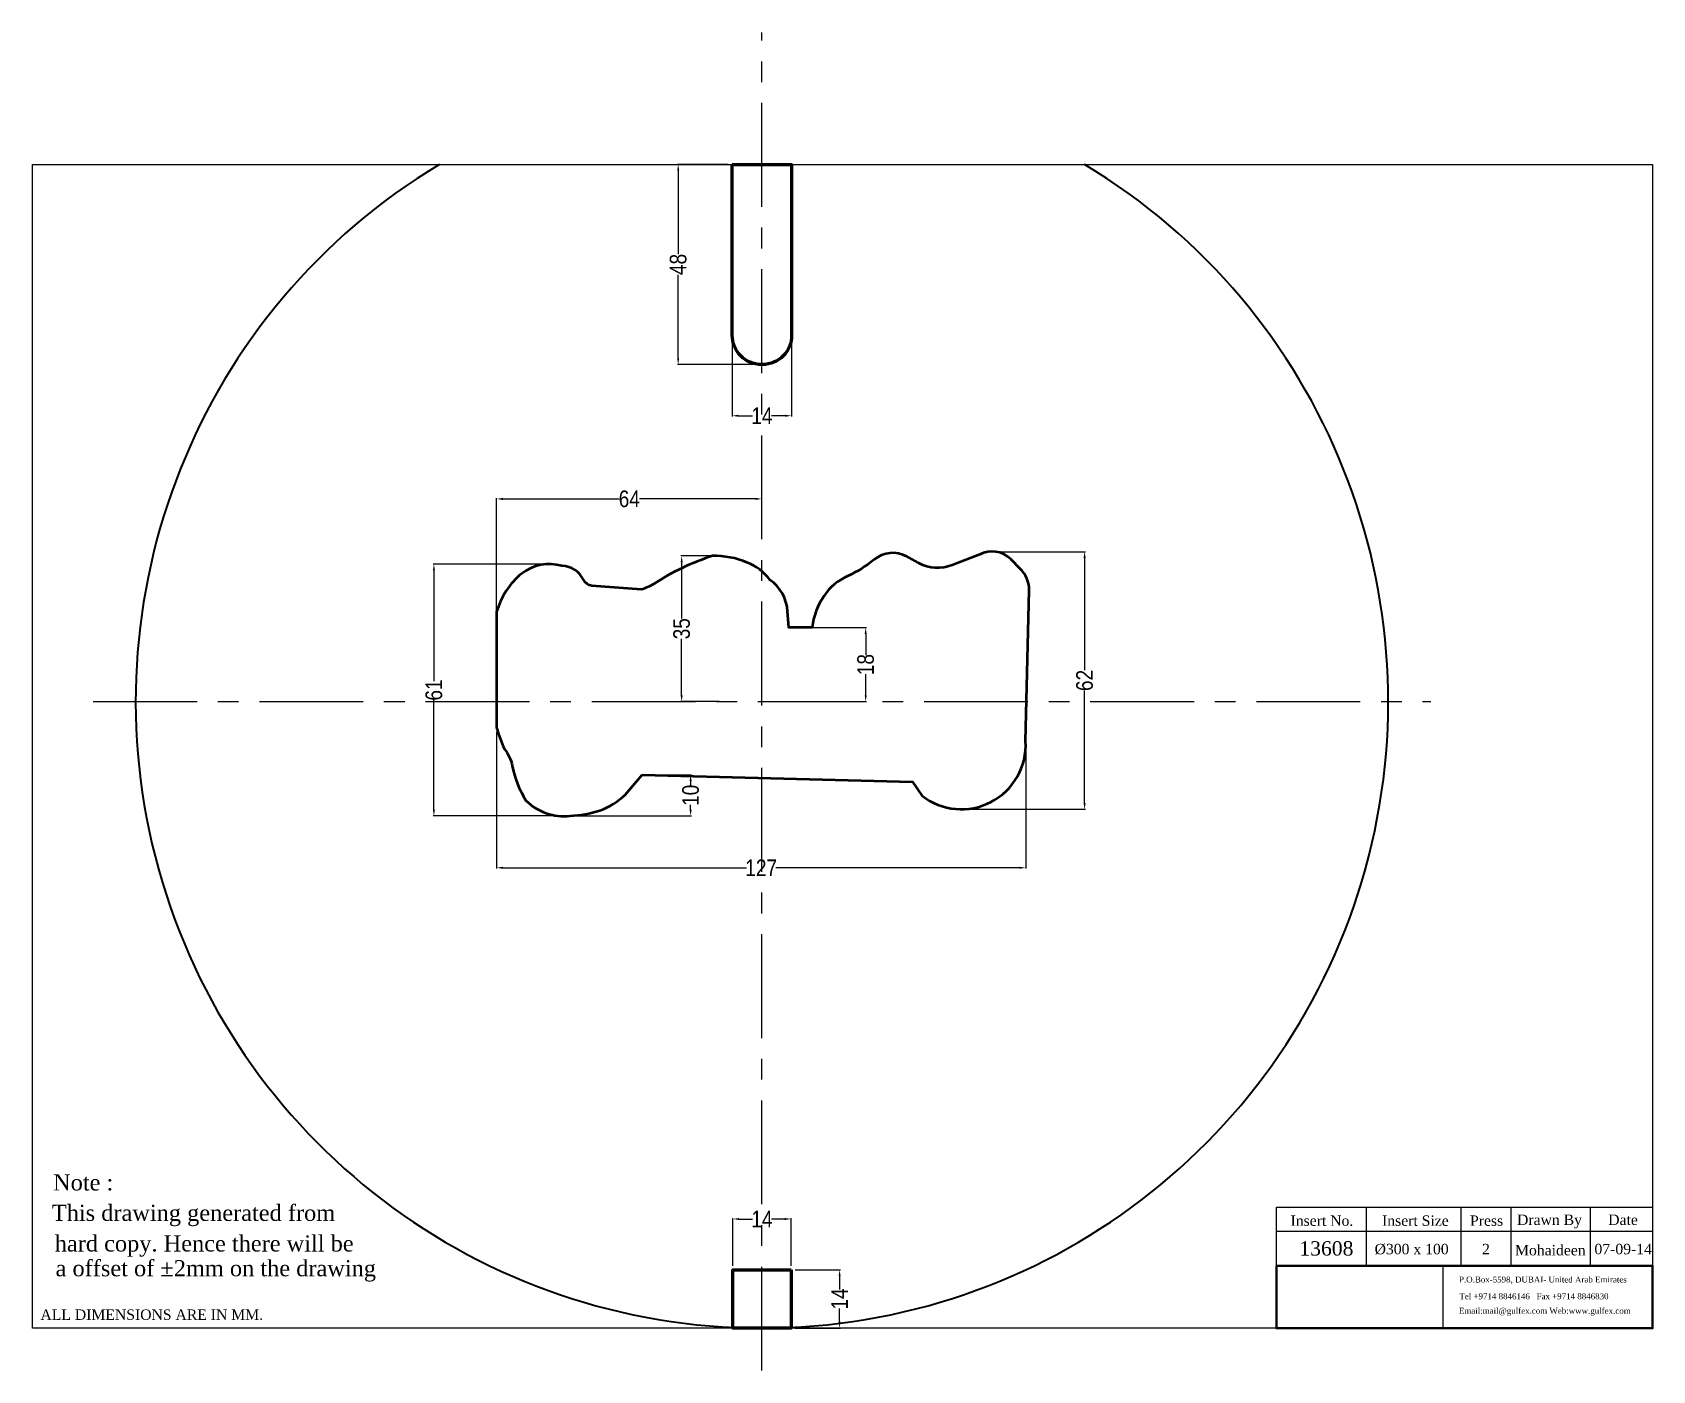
# Model space of a CAD drawing. Header units: millimetres. Extents: x 151 to 541, y 7771 to 8093.
import ezdxf
from ezdxf.enums import TextEntityAlignment as Align

# ---------------------------------------------------------------- set-up
doc = ezdxf.new("R2010")
doc.units = ezdxf.units.MM
doc.header["$MEASUREMENT"] = 0
doc.linetypes.add('CENTER', pattern=[2, 1.25, -0.25, 0.25, -0.25])
doc.layers.get('0').update_dxf_attribs({"color": 1, "linetype": 'CENTER', "lineweight": 0})
doc.layers.add('B', color=141, linetype='Continuous')
doc.layers.add('Layer3', color=7, linetype='Continuous', lineweight=0)
doc.styles.add('ROMANT', font='times.ttf', dxfattribs={"height": 2})
doc.styles.add('sajin', font='ARIALN.TTF')
doc.styles.get("Standard").update_dxf_attribs({"font": 'arial.ttf'})
doc.dimstyles.new('Rizwan 1-1', dxfattribs={"dimtxt": 4, "dimasz": 1.5, "dimexe": 0.18, "dimexo": 1, "dimgap": 0.09, "dimtad": 0, "dimdec": 0, "dimdsep": 46, "dimtxsty": 'sajin', "dimcen": 0.5, "dimclrd": 5, "dimclre": 6, "dimclrt": 7, "dimadec": 1, "dimazin": 2, "dimtm": 1e-09, "dimtfac": 0.75, "dimtdec": 0, "dimtmove": 0, "dimatfit": 3, "dimfxl": 1, "dimtolj": 1, "dimtzin": 0, "dimlwd": 9, "dimlwe": 9, "dimarcsym": 0})
picture_1 = doc.add_image_def('image1.jpg', size_in_pixel=(314, 118))

# ---------------------------------------------------------------- blocks, each defined once
blk = doc.blocks.new('*D1')
at = {"layer": 'Defpoints', "color": 0, "lineweight": 40, "transparency": 16777216}
for p in [(319.84, 8061.35), (306.83, 8013.22), (326.84, 8013.22)]:
    blk.add_point(p, dxfattribs=at)
at = {"layer": 'Layer3', "color": 6, "lineweight": 9, "transparency": 16777216}
for p, q in [((318.84, 8061.35), (306.65, 8061.35)), ((325.84, 8013.22), (306.65, 8013.22))]:
    blk.add_line(p, q, dxfattribs=at)
at = {"layer": 'Layer3', "color": 5, "lineweight": 9, "transparency": 16777216}
for p, q in [((306.83, 8059.85), (306.83, 8039.8)), ((306.83, 8014.72), (306.83, 8034.78))]:
    blk.add_line(p, q, dxfattribs=at)
at = {"layer": 'Layer3', "color": 5, "lineweight": 40, "transparency": 16777216}
for points in [[(306.58, 8059.85), (307.08, 8059.85), (306.83, 8061.35)], [(306.58, 8014.72), (307.08, 8014.72), (306.83, 8013.22)]]:
    blk.add_solid(points, dxfattribs=at)
at = {"layer": 'Layer3', "color": 7, "lineweight": 50, "transparency": 16777216, "insert": (306.83, 8037.29), "char_height": 4, "attachment_point": 5, "rotation": 90, "style": 'sajin'}
blk.add_mtext('\\A1;48', dxfattribs=at)
blk = doc.blocks.new('*D2')
at = {"layer": 'Defpoints', "color": 0, "lineweight": 40, "transparency": 16777216}
for p in [(319.84, 8020.22), (334.14, 8020.22), (334.14, 8000.89)]:
    blk.add_point(p, dxfattribs=at)
at = {"layer": 'Layer3', "color": 6, "lineweight": 9, "transparency": 16777216}
for p, q in [((319.84, 8019.22), (319.84, 8000.71)), ((334.14, 8019.22), (334.14, 8000.71))]:
    blk.add_line(p, q, dxfattribs=at)
at = {"layer": 'Layer3', "color": 5, "lineweight": 9, "transparency": 16777216}
for p, q in [((321.34, 8000.89), (324.71, 8000.89)), ((332.64, 8000.89), (329.27, 8000.89))]:
    blk.add_line(p, q, dxfattribs=at)
at = {"layer": 'Layer3', "color": 5, "lineweight": 40, "transparency": 16777216}
for points in [[(321.34, 8001.14), (321.34, 8000.64), (319.84, 8000.89)], [(332.64, 8001.14), (332.64, 8000.64), (334.14, 8000.89)]]:
    blk.add_solid(points, dxfattribs=at)
at = {"layer": 'Layer3', "color": 7, "lineweight": 50, "transparency": 16777216, "insert": (326.99, 8000.89), "char_height": 4, "attachment_point": 5, "style": 'sajin'}
blk.add_mtext('\\A1;14', dxfattribs=at)
blk = doc.blocks.new('*D3')
at = {"layer": 'Defpoints', "color": 0, "lineweight": 40, "transparency": 16777216}
for p in [(333.99, 7795.39), (345.68, 7795.39), (333.99, 7781.39)]:
    blk.add_point(p, dxfattribs=at)
at = {"layer": 'Layer3', "color": 6, "lineweight": 9, "transparency": 16777216}
for p, q in [((334.99, 7795.39), (345.86, 7795.39)), ((334.99, 7781.39), (345.86, 7781.39))]:
    blk.add_line(p, q, dxfattribs=at)
at = {"layer": 'Layer3', "color": 5, "lineweight": 9, "transparency": 16777216}
for p, q in [((345.68, 7793.89), (345.68, 7790.67)), ((345.68, 7782.89), (345.68, 7786.11))]:
    blk.add_line(p, q, dxfattribs=at)
at = {"layer": 'Layer3', "color": 5, "lineweight": 40, "transparency": 16777216}
for points in [[(345.43, 7793.89), (345.93, 7793.89), (345.68, 7795.39)], [(345.43, 7782.89), (345.93, 7782.89), (345.68, 7781.39)]]:
    blk.add_solid(points, dxfattribs=at)
at = {"layer": 'Layer3', "color": 7, "lineweight": 50, "transparency": 16777216, "insert": (345.68, 7788.39), "char_height": 4, "attachment_point": 5, "rotation": 90, "style": 'sajin'}
blk.add_mtext('\\A1;14', dxfattribs=at)
blk = doc.blocks.new('*D4')
at = {"layer": 'Defpoints', "color": 0, "lineweight": 40, "transparency": 16777216}
for p in [(319.99, 7807.63), (319.99, 7795.39), (333.99, 7795.39)]:
    blk.add_point(p, dxfattribs=at)
at = {"layer": 'Layer3', "color": 6, "lineweight": 9, "transparency": 16777216}
for p, q in [((319.99, 7796.39), (319.99, 7807.81)), ((333.99, 7796.39), (333.99, 7807.81))]:
    blk.add_line(p, q, dxfattribs=at)
at = {"layer": 'Layer3', "color": 5, "lineweight": 9, "transparency": 16777216}
for p, q in [((321.49, 7807.63), (324.71, 7807.63)), ((332.49, 7807.63), (329.27, 7807.63))]:
    blk.add_line(p, q, dxfattribs=at)
at = {"layer": 'Layer3', "color": 5, "lineweight": 40, "transparency": 16777216}
for points in [[(321.49, 7807.88), (321.49, 7807.38), (319.99, 7807.63)], [(332.49, 7807.88), (332.49, 7807.38), (333.99, 7807.63)]]:
    blk.add_solid(points, dxfattribs=at)
at = {"layer": 'Layer3', "color": 7, "lineweight": 50, "transparency": 16777216, "insert": (326.99, 7807.63), "char_height": 4, "attachment_point": 5, "style": 'sajin'}
blk.add_mtext('\\A1;14', dxfattribs=at)
blk = doc.blocks.new('*D5')
at = {"layer": 'Defpoints', "color": 0, "lineweight": 40, "transparency": 16777216}
for p in [(263.13, 7925.86), (390.47, 7921.13), (390.47, 7892.13)]:
    blk.add_point(p, dxfattribs=at)
at = {"layer": 'Layer3', "color": 6, "lineweight": 9, "transparency": 16777216}
for p, q in [((263.13, 7924.86), (263.13, 7891.95)), ((390.47, 7920.13), (390.47, 7891.95))]:
    blk.add_line(p, q, dxfattribs=at)
at = {"layer": 'Layer3', "color": 5, "lineweight": 9, "transparency": 16777216}
for p, q in [((264.63, 7892.13), (323.24, 7892.13)), ((388.97, 7892.13), (330.36, 7892.13))]:
    blk.add_line(p, q, dxfattribs=at)
at = {"layer": 'Layer3', "color": 5, "lineweight": 40, "transparency": 16777216}
for points in [[(264.63, 7892.38), (264.63, 7891.88), (263.13, 7892.13)], [(388.97, 7892.38), (388.97, 7891.88), (390.47, 7892.13)]]:
    blk.add_solid(points, dxfattribs=at)
at = {"layer": 'Layer3', "color": 7, "lineweight": 40, "transparency": 16777216, "insert": (326.8, 7892.13), "char_height": 4, "attachment_point": 5, "style": 'sajin'}
blk.add_mtext('\\A1;127', dxfattribs=at)
blk = doc.blocks.new('*D6')
at = {"layer": 'Defpoints', "color": 0, "lineweight": 40, "transparency": 16777216}
for p in [(383.32, 7968.18), (375, 7906.22), (404.66, 7906.22)]:
    blk.add_point(p, dxfattribs=at)
at = {"layer": 'Layer3', "color": 6, "lineweight": 9, "transparency": 16777216}
for p, q in [((384.32, 7968.18), (404.84, 7968.18)), ((376, 7906.22), (404.84, 7906.22))]:
    blk.add_line(p, q, dxfattribs=at)
at = {"layer": 'Layer3', "color": 5, "lineweight": 9, "transparency": 16777216}
for p, q in [((404.66, 7966.68), (404.66, 7939.64)), ((404.66, 7907.72), (404.66, 7934.77))]:
    blk.add_line(p, q, dxfattribs=at)
at = {"layer": 'Layer3', "color": 5, "lineweight": 40, "transparency": 16777216}
for points in [[(404.41, 7966.68), (404.91, 7966.68), (404.66, 7968.18)], [(404.41, 7907.72), (404.91, 7907.72), (404.66, 7906.22)]]:
    blk.add_solid(points, dxfattribs=at)
at = {"layer": 'Layer3', "color": 7, "lineweight": 40, "transparency": 16777216, "insert": (404.66, 7937.2), "char_height": 4, "attachment_point": 5, "rotation": 90, "style": 'sajin'}
blk.add_mtext('\\A1;62', dxfattribs=at)
blk = doc.blocks.new('*D7')
at = {"layer": 'Defpoints', "color": 0, "lineweight": 40, "transparency": 16777216}
for p in [(275.87, 7965.19), (248.03, 7904.64), (280.81, 7904.64)]:
    blk.add_point(p, dxfattribs=at)
at = {"layer": 'Layer3', "color": 6, "lineweight": 9, "transparency": 16777216}
for p, q in [((274.87, 7965.19), (247.85, 7965.19)), ((279.81, 7904.64), (247.85, 7904.64))]:
    blk.add_line(p, q, dxfattribs=at)
at = {"layer": 'Layer3', "color": 5, "lineweight": 9, "transparency": 16777216}
for p, q in [((248.03, 7963.69), (248.03, 7937.05)), ((248.03, 7906.14), (248.03, 7932.78))]:
    blk.add_line(p, q, dxfattribs=at)
at = {"layer": 'Layer3', "color": 5, "lineweight": 40, "transparency": 16777216}
for points in [[(247.78, 7963.69), (248.28, 7963.69), (248.03, 7965.19)], [(247.78, 7906.14), (248.28, 7906.14), (248.03, 7904.64)]]:
    blk.add_solid(points, dxfattribs=at)
at = {"layer": 'Layer3', "color": 7, "lineweight": 40, "transparency": 16777216, "insert": (248.03, 7934.91), "char_height": 4, "attachment_point": 5, "rotation": 90, "style": 'sajin'}
blk.add_mtext('\\A1;61', dxfattribs=at)
blk = doc.blocks.new('*D8')
at = {"layer": 'Defpoints', "color": 0, "lineweight": 40, "transparency": 16777216}
for p in [(315.59, 7967.16), (307.66, 7932.14), (317.73, 7932.14)]:
    blk.add_point(p, dxfattribs=at)
at = {"layer": 'Layer3', "color": 6, "lineweight": 9, "transparency": 16777216}
for p, q in [((314.59, 7967.16), (307.48, 7967.16)), ((316.73, 7932.14), (307.48, 7932.14))]:
    blk.add_line(p, q, dxfattribs=at)
at = {"layer": 'Layer3', "color": 5, "lineweight": 9, "transparency": 16777216}
for p, q in [((307.66, 7965.66), (307.66, 7952.1)), ((307.66, 7933.64), (307.66, 7947.2))]:
    blk.add_line(p, q, dxfattribs=at)
at = {"layer": 'Layer3', "color": 5, "lineweight": 40, "transparency": 16777216}
for points in [[(307.41, 7965.66), (307.91, 7965.66), (307.66, 7967.16)], [(307.41, 7933.64), (307.91, 7933.64), (307.66, 7932.14)]]:
    blk.add_solid(points, dxfattribs=at)
at = {"layer": 'Layer3', "color": 7, "lineweight": 40, "transparency": 16777216, "insert": (307.66, 7949.65), "char_height": 4, "attachment_point": 5, "rotation": 90, "style": 'sajin'}
blk.add_mtext('\\A1;35', dxfattribs=at)
blk = doc.blocks.new('*D9')
at = {"layer": 'Defpoints', "color": 0, "lineweight": 40, "transparency": 16777216}
for p in [(336.25, 7949.91), (336.25, 7932.14), (351.96, 7932.14)]:
    blk.add_point(p, dxfattribs=at)
at = {"layer": 'Layer3', "color": 6, "lineweight": 9, "transparency": 16777216}
for p, q in [((337.25, 7949.91), (352.14, 7949.91)), ((337.25, 7932.14), (352.14, 7932.14))]:
    blk.add_line(p, q, dxfattribs=at)
at = {"layer": 'Layer3', "color": 5, "lineweight": 9, "transparency": 16777216}
for p, q in [((351.96, 7948.41), (351.96, 7943.31)), ((351.96, 7933.64), (351.96, 7938.74))]:
    blk.add_line(p, q, dxfattribs=at)
at = {"layer": 'Layer3', "color": 5, "lineweight": 40, "transparency": 16777216}
for points in [[(351.71, 7948.41), (352.21, 7948.41), (351.96, 7949.91)], [(351.71, 7933.64), (352.21, 7933.64), (351.96, 7932.14)]]:
    blk.add_solid(points, dxfattribs=at)
at = {"layer": 'Layer3', "color": 7, "lineweight": 40, "transparency": 16777216, "insert": (351.96, 7941.02), "char_height": 4, "attachment_point": 5, "rotation": 90, "style": 'sajin'}
blk.add_mtext('\\A1;18', dxfattribs=at)
blk = doc.blocks.new('*D10')
at = {"layer": 'Defpoints', "color": 0, "lineweight": 40, "transparency": 16777216}
for p in [(298.19, 7914.5), (309.82, 7914.5), (279.81, 7904.64)]:
    blk.add_point(p, dxfattribs=at)
at = {"layer": 'Layer3', "color": 6, "lineweight": 9, "transparency": 16777216}
for p, q in [((299.19, 7914.5), (310, 7914.5)), ((280.81, 7904.64), (310, 7904.64))]:
    blk.add_line(p, q, dxfattribs=at)
at = {"layer": 'Layer3', "color": 5, "lineweight": 9, "transparency": 16777216}
for p, q in [((309.82, 7913), (309.82, 7911.85)), ((309.82, 7906.14), (309.82, 7907.29))]:
    blk.add_line(p, q, dxfattribs=at)
at = {"layer": 'Layer3', "color": 5, "lineweight": 40, "transparency": 16777216}
for points in [[(309.57, 7913), (310.07, 7913), (309.82, 7914.5)], [(309.57, 7906.14), (310.07, 7906.14), (309.82, 7904.64)]]:
    blk.add_solid(points, dxfattribs=at)
at = {"layer": 'Layer3', "color": 7, "lineweight": 40, "transparency": 16777216, "insert": (309.82, 7909.57), "char_height": 4, "attachment_point": 5, "rotation": 90, "style": 'sajin'}
blk.add_mtext('\\A1;10', dxfattribs=at)
blk = doc.blocks.new('*D11')
at = {"layer": 'Defpoints', "color": 0, "lineweight": 40, "transparency": 16777216}
for p in [(326.99, 7980.88), (326.99, 7971.42), (263.13, 7939.77)]:
    blk.add_point(p, dxfattribs=at)
at = {"layer": 'Layer3', "color": 6, "lineweight": 9, "transparency": 16777216}
for p, q in [((263.13, 7940.77), (263.13, 7981.06)), ((326.99, 7972.42), (326.99, 7981.06))]:
    blk.add_line(p, q, dxfattribs=at)
at = {"layer": 'Layer3', "color": 5, "lineweight": 9, "transparency": 16777216}
for p, q in [((264.63, 7980.88), (292.61, 7980.88)), ((325.49, 7980.88), (297.5, 7980.88))]:
    blk.add_line(p, q, dxfattribs=at)
at = {"layer": 'Layer3', "color": 5, "lineweight": 40, "transparency": 16777216}
for points in [[(264.63, 7981.13), (264.63, 7980.63), (263.13, 7980.88)], [(325.49, 7981.13), (325.49, 7980.63), (326.99, 7980.88)]]:
    blk.add_solid(points, dxfattribs=at)
at = {"layer": 'Layer3', "color": 7, "lineweight": 40, "transparency": 16777216, "insert": (295.06, 7980.88), "char_height": 4, "attachment_point": 5, "style": 'sajin'}
blk.add_mtext('\\A1;64', dxfattribs=at)

msp = doc.modelspace()

# ---------------------------------------------------------------- linework, layer by layer
at = {"layer": 'Layer3', "color": 3, "linetype": 'CENTER', "ltscale": 20}
for p, q in [((326.99, 7771.16), (326.99, 8093.12)), ((166.01, 7932.14), (487.97, 7932.14))]:
    msp.add_line(p, q, dxfattribs=at)
at = {"layer": 'Layer3'}
for p, q in [((472.43, 7810.44), (472.43, 7796.39)), ((495.25, 7810.44), (495.25, 7796.39)), ((507.28, 7810.44), (507.28, 7796.39)), ((526.32, 7810.44), (526.32, 7796.39))]:
    msp.add_line(p, q, dxfattribs=at)
for points in [[(151.38, 8061.35), (541.38, 8061.35), (541.38, 7781.35), (151.38, 7781.35)], [(450.84, 7810.44), (541.38, 7810.44), (541.38, 7796.39), (450.84, 7796.39)]]:
    msp.add_lwpolyline(points, close=True, dxfattribs=at)
at = {"layer": 'Layer3', "color": 1, "lineweight": 50}
msp.add_lwpolyline([(319.84, 8061.35), (334.14, 8061.35), (334.14, 8020.22, -0.414214), (327.14, 8013.22), (326.84, 8013.22, -0.414214), (319.84, 8020.22)], format="xyb", close=True, dxfattribs=at)
at = {"layer": 'Layer3', "color": 1, "lineweight": 40}
msp.add_lwpolyline([(298.19, 7914.5), (363.21, 7912.79), (365.45, 7909.52, 0.645497), (390.46, 7922.58), (391.32, 7958.86, 0.213461), (389.13, 7964.08), (386.86, 7966.38, 0.33101), (379.41, 7967.52), (372.76, 7964.93, -0.219072), (364.75, 7965.41, -0.004727), (361.86, 7966.99, 0.309658), (353.97, 7966.27, -0.067402), (347.6, 7962.31, 0.137421), (341.94, 7957.59, 0.122194), (339.05, 7949.91), (333.45, 7949.91), (333.17, 7953.87, 0.224851), (328.96, 7961.37, 0.137812), (323.37, 7965.6, 0.105597), (315.08, 7967.15, 0.067425), (300.91, 7960.4, -0.084252), (297.89, 7959.09), (286.08, 7960, -0.267893), (284.08, 7961.36, 0.279592), (278.84, 7964.78, 0.239057), (269.12, 7962.87, 0.155299), (263.13, 7953.69), (263.13, 7925.86, 0.039988), (264.98, 7920.7, -0.125335), (266.88, 7916.7, 0.091147), (270.18, 7908.31, 0.229472), (280.81, 7904.64, 0.077534), (287.97, 7905.95, 0.108926), (294.09, 7909.72), (298.19, 7914.5)], format="xyb", dxfattribs=at)
at = {"layer": 'Layer3'}
msp.add_lwpolyline([(541.38, 7804.61), (450.84, 7804.61), (450.84, 7810.44), (541.38, 7810.44)], dxfattribs=at)
at = {"layer": 'Layer3', "lineweight": 35}
msp.add_lwpolyline([(450.84, 7796.39), (541.38, 7796.39), (541.38, 7781.35), (450.84, 7781.35)], close=True, dxfattribs=at)
at = {"layer": 'Layer3', "color": 1, "lineweight": 50}
msp.add_lwpolyline([(333.99, 7795.39), (333.99, 7781.39), (319.99, 7781.39), (319.99, 7795.39)], close=True, dxfattribs=at)
at = {"layer": 'Layer3', "lineweight": 30}
msp.add_arc((326.99, 7932.14), 150.75, 121.0019, 58.9981, dxfattribs=at)

# ---------------------------------------------------------------- texts
at = {"layer": 'B', "color": 0, "style": 'ROMANT'}
for s, height, p in [('Note :', 3.881, (156.36, 7814.49)), ('This drawing generated from              ', 3.8812, (156.06, 7807.17)), ('Insert No.', 2.5, (454.23, 7805.99)), ('Insert Size', 2.5, (476.26, 7805.99)), ('Press ', 2.5, (497.43, 7805.99)), ('Drawn By', 2.5, (508.75, 7806.2)), ('Date', 2.5, (530.7, 7806.2)), ('hard copy. Hence there will be ', 3.8812, (156.76, 7799.81)), ('13608', 3.45, (456.34, 7798.84)), ('Ø300 x 100 ', 2.5, (474.46, 7799.15)), ('2', 2.5, (500.33, 7799.15)), ('Mohaideen', 2.5, (508.27, 7798.88)), ('07-09-14', 2.5, (527.38, 7799.15)), ('a offset of %%P2mm on the drawing', 3.8812, (156.96, 7793.85))]:
    msp.add_text(s, height=height, dxfattribs=at).set_placement(p)
at = {"layer": 'B', "color": 1, "style": 'ROMANT'}
for s, p in [('P.O.Box-5598, DUBAI- United Arab Emirates', (514.97, 7792.94)), ('Tel +9714 8846146   Fax +9714 8846830', (512.82, 7789.07)), ('Email:mail@gulfex.com Web:www.gulfex.com', (515.43, 7785.37))]:
    msp.add_text(s, height=1.4223, dxfattribs=at).set_placement(p, align=Align.MIDDLE)
at = {"layer": 'Layer3', "insert": (153.31, 7785.87), "char_height": 2.5, "width": 74.0111, "attachment_point": 1}
msp.add_mtext('{\\fTimes New Roman|b0|i0|c0|p18;ALL DIMENSIONS ARE IN MM.}', dxfattribs=at)

# ---------------------------------------------------------------- dimensions: what is measured, and where the dimension line sits
at = {"layer": 'Layer3', "color": 1, "lineweight": 50}
for base, p1, p2, angle, picture, middle in [((306.83, 8013.22), (319.84, 8061.35), (326.84, 8013.22), 90, '*D1', (306.83, 8037.29)), ((345.68, 7795.39), (333.99, 7781.39), (333.99, 7795.39), 270, '*D3', (345.68, 7788.39))]:
    dim = msp.add_linear_dim(base=base, p1=p1, p2=p2, angle=angle, dimstyle='Rizwan 1-1', dxfattribs=at)
    dim.commit()
    dim.dimension.update_dxf_attribs({"geometry": picture, "text_midpoint": middle})
for base, p1, p2, picture, middle in [((334.14, 8000.89), (319.84, 8020.22), (334.14, 8020.22), '*D2', (326.99, 8000.89)), ((319.99, 7807.63), (333.99, 7795.39), (319.99, 7795.39), '*D4', (326.99, 7807.63))]:
    dim = msp.add_linear_dim(base=base, p1=p1, p2=p2, dimstyle='Rizwan 1-1', dxfattribs=at)
    dim.commit()
    dim.dimension.update_dxf_attribs({"geometry": picture, "text_midpoint": middle})
at = {"layer": 'Layer3', "color": 1, "lineweight": 40}
for base, p1, p2, picture, middle in [((326.99, 7980.88), (263.13, 7939.77), (326.99, 7971.42), '*D11', (295.06, 7980.88)), ((390.47, 7892.13), (263.13, 7925.86), (390.47, 7921.13), '*D5', (326.8, 7892.13))]:
    dim = msp.add_linear_dim(base=base, p1=p1, p2=p2, dimstyle='Rizwan 1-1', dxfattribs=at)
    dim.commit()
    dim.dimension.update_dxf_attribs({"geometry": picture, "text_midpoint": middle})
for base, p1, p2, picture, middle in [((404.66, 7906.22), (383.32, 7968.18), (375, 7906.22), '*D6', (404.66, 7937.2)), ((248.03, 7904.64), (275.87, 7965.19), (280.81, 7904.64), '*D7', (248.03, 7934.91)), ((307.66, 7932.14), (315.59, 7967.16), (317.73, 7932.14), '*D8', (307.66, 7949.65)), ((351.96, 7932.14), (336.25, 7949.91), (336.25, 7932.14), '*D9', (351.96, 7941.02)), ((309.82, 7914.5), (279.81, 7904.64), (298.19, 7914.5), '*D10', (309.82, 7909.57))]:
    dim = msp.add_linear_dim(base=base, p1=p1, p2=p2, angle=90, dimstyle='Rizwan 1-1', dxfattribs=at)
    dim.commit()
    dim.dimension.update_dxf_attribs({"geometry": picture, "text_midpoint": middle})

# ---------------------------------------------------------------- pictures from other files: only their frames are drawn
at = {"color": 0, "linetype": 'ByBlock', "lineweight": 20}
image = msp.add_image(picture_1, insert=(450.84, 7781.35), size_in_units=(40.01, 15.04), dxfattribs=at)
image.dxf.flags = 7

doc.saveas('drawing.dxf')
